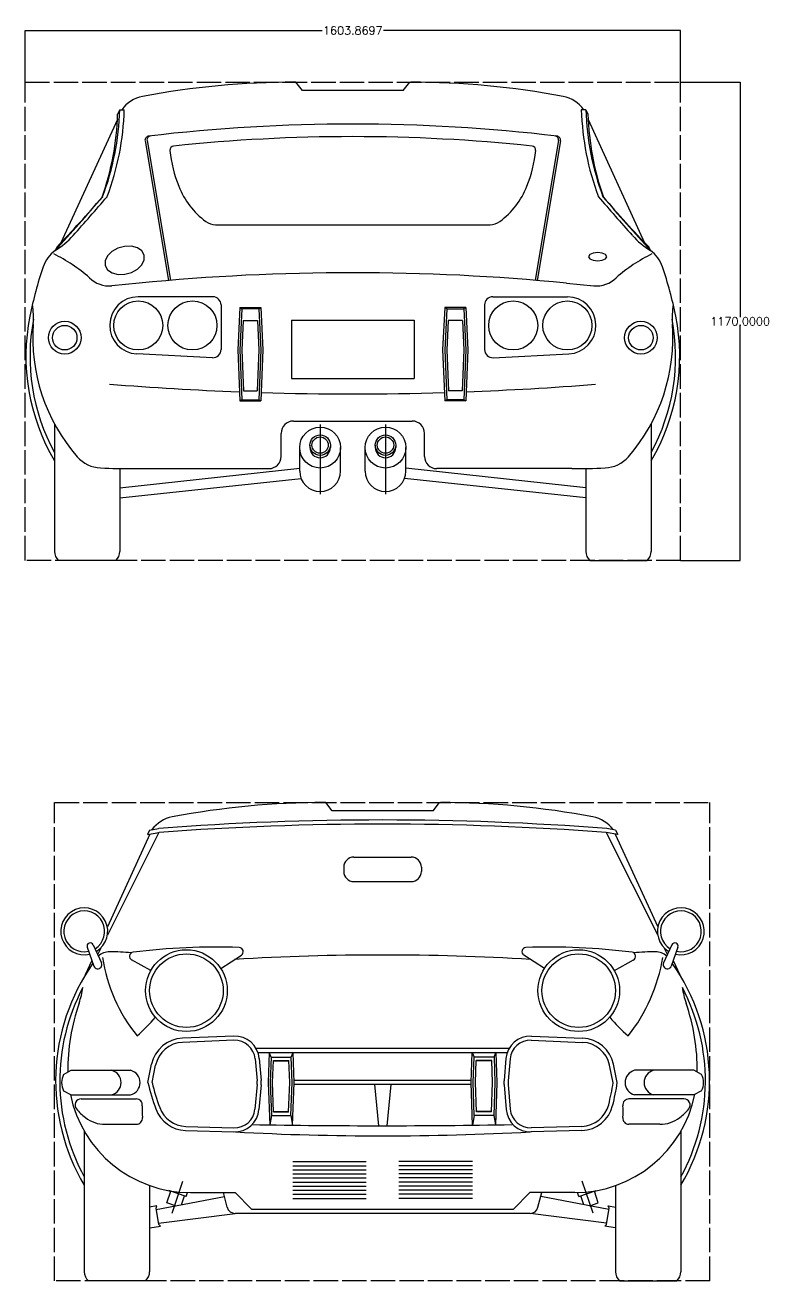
# Model space of a CAD drawing. Extents: x 1843 to 8456, y 2635 to 5933.
# Drawn here: x 1843 to 3663, y 2775 to 5846 of the extents above; entities that cross this region are included whole.
import ezdxf

# ---------------------------------------------------------------- set-up
doc = ezdxf.new("R2010")
doc.units = 0
doc.header["$LTSCALE"] = 10
doc.header["$MEASUREMENT"] = 0
doc.linetypes.add('DASHED', pattern=[7, 6, -1])
doc.layers.get('0').update_dxf_attribs({"linetype": 'DASHED'})
doc.layers.add('SYMBOLS', color=6, linetype='Continuous')
doc.styles.get("Standard").update_dxf_attribs({"font": 'txt', "bigfont": 'bigfont'})
doc.dimstyles.get("Standard").update_dxf_attribs({"dimtxt": 20, "dimasz": 0.18, "dimexe": 0.18, "dimexo": 0.0625, "dimgap": 0.09, "dimtad": 0, "dimtih": 1, "dimtoh": 1, "dimdec": 4, "dimzin": 0, "dimdsep": 46, "dimtxsty": 'Standard', "dimcen": 0.09, "dimadec": 0, "dimazin": 0, "dimtfac": 1, "dimtdec": 4, "dimtofl": 0, "dimtmove": 0, "dimatfit": 3, "dimfxl": 1, "dimtolj": 1, "dimtzin": 0, "dimarcsym": 0})

# ---------------------------------------------------------------- blocks, each defined once
blk = doc.blocks.new('*D0')
at = {"color": 0, "linetype": 'Continuous', "lineweight": -2, "transparency": 16777216}
for p, q in [((1842.9, 5706.8), (1842.9, 5833.3)), ((1843.1, 5833.1), (2569.8, 5833.1)), ((3446.6, 5833.1), (2720, 5833.1)), ((3446.8, 5706.8), (3446.8, 5833.3))]:
    blk.add_line(p, q, dxfattribs=at)
at = {"color": 0, "linetype": 'Continuous', "transparency": 16777216}
for points in [[(1843.1, 5833.2), (1843.1, 5833.1), (1842.9, 5833.1)], [(3446.6, 5833.2), (3446.6, 5833.1), (3446.8, 5833.1)]]:
    blk.add_solid(points, dxfattribs=at)
at = {"layer": 'Defpoints', "color": 0, "linetype": 'Continuous', "transparency": 16777216}
for p in [(3446.8, 5833.1), (1842.9, 5706.7), (3446.8, 5706.7)]:
    blk.add_point(p, dxfattribs=at)
at = {"color": 0, "linetype": 'Continuous', "transparency": 16777216, "insert": (2644.9, 5833.1), "char_height": 20, "attachment_point": 5}
blk.add_mtext('\\A1;1603.8697', dxfattribs=at)
blk = doc.blocks.new('*D1')
at = {"color": 0, "linetype": 'Continuous', "lineweight": -2, "transparency": 16777216}
for p, q in [((3446.9, 5706.7), (3593, 5706.7)), ((3592.8, 5706.6), (3592.8, 5131.8)), ((3592.8, 4536.9), (3592.8, 5111.6)), ((3446.9, 4536.7), (3593, 4536.7))]:
    blk.add_line(p, q, dxfattribs=at)
at = {"color": 0, "linetype": 'Continuous', "transparency": 16777216}
for points in [[(3592.7, 5706.6), (3592.8, 5706.6), (3592.8, 5706.7)], [(3592.7, 4536.9), (3592.8, 4536.9), (3592.8, 4536.7)]]:
    blk.add_solid(points, dxfattribs=at)
at = {"layer": 'Defpoints', "color": 0, "linetype": 'Continuous', "transparency": 16777216}
for p in [(3446.8, 5706.7), (3592.8, 5706.7), (3446.8, 4536.7)]:
    blk.add_point(p, dxfattribs=at)
at = {"color": 0, "linetype": 'Continuous', "transparency": 16777216, "insert": (3592.8, 5121.7), "char_height": 20, "attachment_point": 5}
blk.add_mtext('\\A1;1170.0000', dxfattribs=at)

msp = doc.modelspace()

# ---------------------------------------------------------------- linework, layer by layer
for p, q in [((1842.92912, 5706.73082), (3446.79881, 5706.73082)), ((1842.92912, 4536.73082), (1842.92912, 5706.73082)), ((3446.79881, 4536.73082), (3446.79881, 5706.73082)), ((3446.79881, 4536.73082), (1842.92912, 4536.73082)), ((1914.85422, 3944.56), (3518.72392, 3944.56)), ((1914.85422, 2774.56), (1914.85422, 3944.56)), ((3518.72392, 2774.56), (3518.72392, 3944.56)), ((3518.72392, 2774.56), (1914.85422, 2774.56))]:
    msp.add_line(p, q)
at = {"layer": 'SYMBOLS', "linetype": 'Continuous'}
for p, q in [((2505.68397, 5706.73082), (2502.81397, 5706.73082)), ((2521.35397, 5686.73082), (2505.68397, 5706.73082)), ((2768.37397, 5686.73082), (2521.35397, 5686.73082)), ((2768.37397, 5686.73082), (2784.04397, 5706.73082)), ((2784.04397, 5706.73082), (2786.91397, 5706.73082)), ((2074.51397, 5639.37082), (2069.42397, 5628.28082)), ((2074.51397, 5639.37082), (2085.63397, 5639.37082)), ((3215.25397, 5639.37082), (3204.05397, 5639.37082)), ((3215.25397, 5639.37082), (3220.25397, 5628.28082)), ((2068.90397, 5615.17082), (1930.64397, 5314.00082)), ((3220.85397, 5615.17082), (3359.05397, 5314.00082)), ((2136.35397, 5563.08082), (2193.80397, 5221.68082)), ((2141.29397, 5563.91082), (2198.80397, 5222.09082)), ((3148.35397, 5563.67082), (3090.95397, 5222.09082)), ((3153.35397, 5563.08082), (3095.95397, 5221.68082)), ((2309.03397, 5357.93082), (2980.69397, 5357.93082)), ((1920.16397, 5303.16082), (1916.38397, 5294.92082)), ((2055.41397, 5292.43082), (2044.64397, 5281.84082)), ((2069.95397, 5300.43082), (2055.41397, 5292.43082)), ((2086.53397, 5304.87082), (2069.95397, 5300.43082)), ((2103.13397, 5305.22082), (2086.53397, 5304.87082)), ((2117.75397, 5301.43082), (2103.13397, 5305.22082)), ((2128.63397, 5293.96082), (2117.75397, 5301.43082)), ((2134.46397, 5283.71082), (2128.63397, 5293.96082)), ((2134.53397, 5271.93082), (2134.46397, 5283.71082)), ((3224.75397, 5284.78082), (3221.85397, 5279.84082)), ((3232.95397, 5288.40082), (3224.75397, 5284.78082)), ((3244.05397, 5289.72082), (3232.95397, 5288.40082)), ((3255.15397, 5288.40082), (3244.05397, 5289.72082)), ((3263.25397, 5284.78082), (3255.15397, 5288.40082)), ((3266.25397, 5279.84082), (3263.25397, 5284.78082)), ((3369.55397, 5303.16082), (3373.35397, 5294.92082)), ((2044.64397, 5281.84082), (2038.95397, 5269.93082)), ((2038.95397, 5269.93082), (2039.02397, 5258.14082)), ((2039.02397, 5258.14082), (2044.85397, 5247.89082)), ((2118.07397, 5249.42082), (2128.84397, 5260.02082)), ((2128.84397, 5260.02082), (2134.53397, 5271.93082)), ((3221.85397, 5279.84082), (3224.75397, 5274.90082)), ((3224.75397, 5274.90082), (3232.95397, 5271.28082)), ((3232.95397, 5271.28082), (3244.05397, 5269.96082)), ((3244.05397, 5269.96082), (3255.15397, 5271.28082)), ((3255.15397, 5271.28082), (3263.25397, 5274.90082)), ((3263.25397, 5274.90082), (3266.25397, 5279.84082)), ((2044.85397, 5247.89082), (2055.73397, 5240.43082)), ((2055.73397, 5240.43082), (2070.35397, 5236.64082)), ((2070.35397, 5236.64082), (2086.95397, 5236.98082)), ((2086.95397, 5236.98082), (2103.53397, 5241.43082)), ((2103.53397, 5241.43082), (2118.07397, 5249.42082)), ((2122.00397, 5215.16082), (2055.07397, 5208.63082)), ((3167.75397, 5215.16082), (3234.65397, 5208.63082)), ((2302.36397, 5181.73082), (2119.86397, 5181.73082)), ((2322.36397, 5161.73082), (2322.36397, 5052.73082)), ((2967.36397, 5161.73082), (2967.36397, 5052.73082)), ((2987.36397, 5181.73082), (3169.85397, 5181.73082)), ((2368.26397, 5155.31082), (2363.26397, 5051.78082)), ((2373.10397, 5151.92082), (2368.25397, 5051.54082)), ((2368.26397, 5155.31082), (2420.01397, 5155.31082)), ((2368.26397, 5155.31082), (2373.10397, 5151.92082)), ((2415.17397, 5151.92082), (2373.10397, 5151.92082)), ((2415.17397, 5151.92082), (2420.01397, 5155.31082)), ((2415.17397, 5151.92082), (2420.02397, 5051.54082)), ((2420.01397, 5155.31082), (2425.01397, 5051.78082)), ((2869.71397, 5155.31082), (2864.71397, 5051.78082)), ((2874.55397, 5151.92082), (2869.70397, 5051.54082)), ((2874.55397, 5151.92082), (2869.71397, 5155.31082)), ((2921.46397, 5155.31082), (2869.71397, 5155.31082)), ((2874.55397, 5151.92082), (2916.62397, 5151.92082)), ((2921.46397, 5155.31082), (2916.62397, 5151.92082)), ((2916.62397, 5151.92082), (2921.47397, 5051.54082)), ((2921.46397, 5155.31082), (2926.46397, 5051.78082)), ((2376.76397, 5123.93082), (2373.25397, 5051.30082)), ((2376.76397, 5123.93082), (2411.52397, 5123.93082)), ((2411.52397, 5123.93082), (2415.03397, 5051.30082)), ((2494.86397, 5124.75082), (2794.86397, 5124.75082)), ((2494.86397, 5124.75082), (2494.86397, 4981.48082)), ((2794.86397, 5124.75082), (2794.86397, 4981.48082)), ((2878.20397, 5123.93082), (2874.69397, 5051.30082)), ((2912.96397, 5123.93082), (2878.20397, 5123.93082)), ((2912.96397, 5123.93082), (2916.47397, 5051.30082)), ((2301.38397, 5032.76082), (2116.44397, 5041.81082)), ((2363.26397, 5051.78082), (2368.26397, 4927.61082)), ((2368.26397, 5051.98082), (2373.18397, 4929.61082)), ((2373.25397, 5052.18082), (2377.29397, 4951.90082)), ((2415.02397, 5052.18082), (2410.98397, 4951.90082)), ((2420.02397, 5051.98082), (2415.09397, 4929.61082)), ((2425.01397, 5051.78082), (2420.01397, 4927.61082)), ((2864.71397, 5051.78082), (2869.71397, 4927.61082)), ((2869.70397, 5051.98082), (2874.63397, 4929.61082)), ((2874.70397, 5052.18082), (2878.74397, 4951.90082)), ((2916.47397, 5052.18082), (2912.43397, 4951.90082)), ((2921.46397, 5051.98082), (2916.54397, 4929.61082)), ((2926.46397, 5051.78082), (2921.46397, 4927.61082)), ((2988.34397, 5032.76082), (3173.25397, 5041.81082)), ((2494.86397, 4981.48082), (2794.86397, 4981.48082)), ((2377.29397, 4951.90082), (2410.98397, 4951.90082)), ((2912.43397, 4951.90082), (2878.74397, 4951.90082)), ((2373.18397, 4929.61082), (2368.26397, 4927.61082)), ((2368.26397, 4927.61082), (2420.01397, 4927.61082)), ((2373.18397, 4929.61082), (2415.09397, 4929.61082)), ((2415.09397, 4929.61082), (2420.01397, 4927.61082)), ((2874.63397, 4929.61082), (2869.71397, 4927.61082)), ((2921.46397, 4927.61082), (2869.71397, 4927.61082)), ((2916.54397, 4929.61082), (2874.63397, 4929.61082)), ((2916.54397, 4929.61082), (2921.46397, 4927.61082)), ((1914.86397, 4870.82082), (1914.86397, 4559.09082)), ((2499.48397, 4877.73082), (2790.24397, 4877.73082)), ((2564.86397, 4869.05082), (2564.86397, 4699.07082)), ((2724.86397, 4869.05082), (2724.86397, 4699.07082)), ((3374.85397, 4870.82082), (3374.85397, 4559.09082)), ((2469.48397, 4791.44082), (2469.48397, 4847.73082)), ((2820.24397, 4791.44082), (2820.24397, 4847.73082)), ((2514.86397, 4755.30082), (2514.86397, 4812.91082)), ((2539.86397, 4818.91082), (2539.86397, 4812.91082)), ((2589.86397, 4818.91082), (2589.86397, 4812.91082)), ((2614.86397, 4755.30082), (2614.86397, 4812.91082)), ((2674.86397, 4755.30082), (2674.86397, 4812.91082)), ((2699.86397, 4818.91082), (2699.86397, 4812.91082)), ((2749.86397, 4818.91082), (2749.86397, 4812.91082)), ((2774.86397, 4755.30082), (2774.86397, 4812.91082)), ((2074.86397, 4714.76082), (2514.86397, 4762.42082)), ((2074.86397, 4761.73082), (2074.86397, 4559.09082)), ((2108.79397, 4761.44082), (2439.48397, 4761.44082)), ((3214.85397, 4714.76082), (2774.86397, 4762.42082)), ((3180.95397, 4761.44082), (2850.24397, 4761.44082)), ((3214.85397, 4761.73082), (3214.85397, 4559.09082)), ((2074.86397, 4689.62082), (2518.09397, 4737.62082)), ((3214.85397, 4689.62082), (2771.63397, 4737.62082)), ((2064.86397, 4536.73082), (1924.86397, 4536.73082)), ((3224.85397, 4536.73082), (3364.85397, 4536.73082)), ((2578.53, 3944.56), (2575.66, 3944.56)), ((2594.2, 3924.56), (2578.53, 3944.56)), ((2841.22, 3924.56), (2856.89, 3944.56)), ((2856.89, 3944.56), (2859.76, 3944.56)), ((2841.22, 3924.56), (2594.2, 3924.56)), ((2170.58, 3871.27), (2044.45, 3620.47)), ((2147.36, 3877.2), (2142.27, 3866.11)), ((2142.27, 3866.11), (2170.58, 3871.27)), ((2147.36, 3877.2), (2169.3, 3881.21)), ((3264.84, 3871.27), (3390.97, 3620.47)), ((3293.15, 3866.11), (3264.84, 3871.27)), ((3288.06, 3877.2), (3266.12, 3881.21)), ((3288.06, 3877.2), (3293.15, 3866.11)), ((2148.27, 3867.21), (2044.15, 3640.39)), ((3287.15, 3867.21), (3391.27, 3640.39)), ((2647.71, 3811.25), (2787.71, 3811.25)), ((2622.71, 3786.25), (2622.71, 3776.25)), ((2812.71, 3786.25), (2812.71, 3776.25)), ((2647.71, 3751.25), (2787.71, 3751.25)), ((2009.68, 3596.74), (2029.96, 3552.14)), ((3425.74, 3596.74), (3405.46, 3552.14)), ((1994.87, 3590.72), (2011.45, 3544.62)), ((2020.53, 3572.89), (2028.85, 3589.43)), ((2321.67, 3538.89), (2372.17, 3571.57)), ((3113.75, 3538.89), (3063.25, 3571.57)), ((3414.89, 3572.89), (3406.57, 3589.43)), ((3440.55, 3590.72), (3423.97, 3544.62)), ((2006.5, 3558.39), (1990.25, 3523.01)), ((2150.47, 3533.44), (2103.56, 3559.72)), ((3284.95, 3533.44), (3331.86, 3559.72)), ((3428.92, 3558.39), (3445.17, 3523.01)), ((2353.7, 3373.06), (2227.76, 3368.04)), ((2354.1, 3363.06), (2228.16, 3358.05)), ((3081.32, 3363.06), (3207.26, 3358.05)), ((3081.72, 3373.06), (3207.66, 3368.04)), ((2405.9, 3317.46), (2410.58, 3263.92)), ((2407.8, 3343.53), (3027.62, 3343.53)), ((2412.5, 3333.53), (3022.92, 3333.53)), ((2415.86, 3318.33), (2420.54, 3264.79)), ((2440.41, 3333.53), (2437.83, 3259.73)), ((2445, 3321.81), (2440.41, 3333.53)), ((2445, 3321.81), (2442.83, 3259.56)), ((2445, 3321.81), (2493.97, 3321.81)), ((2493.97, 3321.81), (2498.56, 3333.53)), ((2496.14, 3259.56), (2493.97, 3321.81)), ((2501.14, 3259.73), (2498.56, 3333.53)), ((2934.28, 3259.73), (2936.86, 3333.53)), ((2936.86, 3333.53), (2941.45, 3321.81)), ((2939.28, 3259.56), (2941.45, 3321.81)), ((2990.42, 3321.81), (2941.45, 3321.81)), ((2990.42, 3321.81), (2995.01, 3333.53)), ((2990.42, 3321.81), (2992.59, 3259.56)), ((2995.01, 3333.53), (2997.59, 3259.73)), ((3019.56, 3318.33), (3014.88, 3264.79)), ((3029.52, 3317.46), (3024.84, 3263.92)), ((1937.27, 3279.61), (1955.79, 3289.61)), ((1955.79, 3289.61), (2101.1, 3289.61)), ((2143.33, 3259.56), (2152.61, 3304.33)), ((2153.59, 3259.75), (2162.4, 3302.3)), ((2448.59, 3259.56), (2450.47, 3313.42)), ((2450.51, 3313.46), (2488.5, 3313.46)), ((2450.51, 3312.54), (2488.53, 3312.54)), ((2490.38, 3259.56), (2488.5, 3313.42)), ((2945.04, 3259.56), (2946.92, 3313.42)), ((2984.91, 3312.54), (2946.89, 3312.54)), ((2984.91, 3313.46), (2946.92, 3313.46)), ((2986.83, 3259.56), (2984.95, 3313.42)), ((3281.93, 3259.31), (3273.02, 3302.3)), ((3292.09, 3259.56), (3282.81, 3304.33)), ((3479.63, 3289.61), (3334.32, 3289.61)), ((3498.15, 3279.61), (3479.63, 3289.61)), ((2437.83, 3259.39), (2441.43, 3156.15)), ((2442.83, 3259.56), (2445.63, 3179.22)), ((2451.1, 3187.67), (2448.59, 3259.56)), ((2487.87, 3187.67), (2490.38, 3259.56)), ((2493.34, 3179.22), (2496.14, 3259.56)), ((2497.51, 3155.38), (2501.14, 3259.39)), ((2934.45, 3264.56), (2500.97, 3264.56)), ((2937.91, 3155.38), (2934.28, 3259.39)), ((2942.08, 3179.22), (2939.28, 3259.56)), ((2947.55, 3187.67), (2945.04, 3259.56)), ((2984.32, 3187.67), (2986.83, 3259.56)), ((2992.59, 3259.56), (2989.79, 3179.22)), ((2997.59, 3259.39), (2993.99, 3156.15)), ((1937.27, 3239.61), (1955.79, 3229.61)), ((1955.79, 3229.61), (2101.1, 3229.61)), ((2410.58, 3255.2), (2405.28, 3194.55)), ((2420.54, 3254.33), (2415.24, 3193.68)), ((2934.45, 3254.56), (2500.97, 3254.56)), ((2697.71, 3254.56), (2707.71, 3154.05)), ((2737.71, 3254.56), (2727.71, 3154.05)), ((3014.88, 3254.33), (3020.18, 3193.68)), ((3024.84, 3255.2), (3030.14, 3194.55)), ((3479.63, 3229.61), (3334.32, 3229.61)), ((3498.15, 3239.61), (3479.63, 3229.61)), ((1980.15, 3219.61), (2114.81, 3219.61)), ((3455.27, 3219.61), (3320.61, 3219.61)), ((2445.63, 3179.22), (2441.43, 3156.15)), ((2445.63, 3179.22), (2493.34, 3179.22)), ((2451.06, 3188.66), (2487.91, 3188.66)), ((2451.1, 3187.67), (2487.87, 3187.67)), ((2493.34, 3179.22), (2497.51, 3155.38)), ((2942.08, 3179.22), (2937.91, 3155.38)), ((2989.79, 3179.22), (2942.08, 3179.22)), ((2984.36, 3188.66), (2947.51, 3188.66)), ((2984.32, 3187.67), (2947.55, 3187.67)), ((2989.79, 3179.22), (2993.99, 3156.15)), ((1987.71, 3140.68), (1987.71, 2796.92)), ((2038.99, 3157.5), (2114.94, 3157.5)), ((2235.7, 3142.4), (2353.71, 3138.94)), ((2235.99, 3152.39), (2354, 3148.93)), ((3205.17, 3152.56), (3081.42, 3148.93)), ((3205.46, 3142.56), (3081.71, 3138.94)), ((3396.43, 3157.5), (3320.48, 3157.5)), ((3447.71, 3140.68), (3447.71, 2796.92)), ((2497.71, 3066.28), (2677.71, 3066.28)), ((2497.71, 3056.28), (2677.71, 3056.28)), ((2497.71, 3046.28), (2677.71, 3046.28)), ((2937.71, 3066.28), (2757.71, 3066.28)), ((2937.71, 3056.28), (2757.71, 3056.28)), ((2937.71, 3046.28), (2757.71, 3046.28)), ((2202.67, 2939.93), (2228.93, 3018.73)), ((2497.71, 3036.28), (2677.71, 3036.28)), ((2497.71, 3026.28), (2677.71, 3026.28)), ((2497.71, 3016.28), (2677.71, 3016.28)), ((2937.71, 3036.28), (2757.71, 3036.28)), ((2937.71, 3026.28), (2757.71, 3026.28)), ((2937.71, 3016.28), (2757.71, 3016.28)), ((3232.75, 2939.93), (3206.49, 3018.73)), ((2147.71, 3007.65), (2147.71, 2796.92)), ((2163.86, 2949.49), (2330.86, 2980.57)), ((2190.02, 2965.23), (2199.5, 2993.69)), ((2237.45, 2981.04), (2194.76, 2995.27)), ((2225.49, 2960.96), (2232.71, 2982.62)), ((2237.45, 2981.04), (2240.64, 2990.61)), ((2247.6, 2990.53), (2357.22, 2990.53)), ((2337.48, 2954.62), (2328.32, 2990.53)), ((2357.22, 2990.53), (2397.22, 2949.77)), ((2497.71, 3006.28), (2677.71, 3006.28)), ((2497.71, 2996.28), (2677.71, 2996.28)), ((2497.71, 2986.28), (2677.71, 2986.28)), ((2937.71, 3006.28), (2757.71, 3006.28)), ((2937.71, 2996.28), (2757.71, 2996.28)), ((2937.71, 2986.28), (2757.71, 2986.28)), ((3078.2, 2990.53), (3038.2, 2949.77)), ((3187.82, 2990.53), (3078.2, 2990.53)), ((3097.94, 2954.62), (3107.1, 2990.53)), ((3271.56, 2949.49), (3104.56, 2980.57)), ((3197.97, 2981.04), (3194.78, 2990.61)), ((3197.97, 2981.04), (3240.66, 2995.27)), ((3209.93, 2960.96), (3202.71, 2982.62)), ((3245.4, 2965.23), (3235.92, 2993.69)), ((3287.71, 3007.65), (3287.71, 2796.92)), ((2165.5, 2957.88), (2146.88, 2954.75)), ((2163.37, 2952.45), (2165.5, 2957.88)), ((2170.06, 2912.57), (2163.37, 2952.45)), ((2210.95, 2958.25), (2190.02, 2965.23)), ((2397.22, 2949.77), (3038.2, 2949.77)), ((2497.71, 2976.28), (2677.71, 2976.28)), ((2937.71, 2976.28), (2757.71, 2976.28)), ((3224.47, 2958.25), (3245.4, 2965.23)), ((3265.36, 2912.57), (3272.05, 2952.45)), ((3265.36, 2912.57), (3272.05, 2952.45)), ((3269.92, 2957.88), (3288.54, 2954.75)), ((3272.05, 2952.45), (3269.92, 2957.88)), ((3272.05, 2952.45), (3269.92, 2957.88)), ((2169.57, 2915.53), (2356.86, 2939.56)), ((3078.56, 2939.56), (2356.86, 2939.56)), ((3265.85, 2915.53), (3078.56, 2939.56)), ((2148.4, 2904.48), (2173.86, 2908.05)), ((2170.06, 2912.57), (2173.86, 2908.05)), ((3265.36, 2912.57), (3261.56, 2908.05)), ((3265.36, 2912.57), (3261.56, 2908.05)), ((3287.02, 2904.48), (3261.56, 2908.05)), ((2137.71, 2774.56), (1997.71, 2774.56)), ((3297.71, 2774.56), (3437.71, 2774.56))]:
    msp.add_line(p, q, dxfattribs=at)
for centre, radius in [((2119.86397, 5111.73082), 60), ((2252.36397, 5111.73082), 60), ((3037.35397, 5111.73082), 60), ((3169.85397, 5111.73082), 60), ((1939.90397, 5081.73082), 40), ((1939.90397, 5081.73082), 30), ((3349.85397, 5081.73082), 40), ((3349.85397, 5081.73082), 30), ((2564.86397, 4812.91082), 50), ((2724.86397, 4812.91082), 50), ((2564.86397, 4818.91082), 25), ((2564.86397, 4818.91082), 20), ((2724.86397, 4818.91082), 25), ((2724.86397, 4818.91082), 20), ((2237.71, 3484.56), 100), ((2237.71, 3484.56), 90), ((3197.71, 3484.56), 100), ((3197.71, 3484.56), 90)]:
    msp.add_circle(centre, radius, dxfattribs=at)
for centre, radius, start, end in [((2502.81397, 3706.73082), 2000, 90, 100.74), ((2786.91397, 3706.73082), 2000, 79.26, 90), ((2144.98397, 5593.09082), 80, 100.74, 144.65), ((3144.75397, 5593.09082), 80, 35.35, 79.26), ((1407.12397, 5647.76082), 662.585, 340.4, 358.32), ((1412.21397, 5658.85082), 662.585, 339.44, 358.31), ((1423.33397, 5658.85082), 662.585, 339.49, 358.32), ((3866.35397, 5658.85082), 662.585, 181.69, 200.52), ((3877.45397, 5658.85082), 662.585, 181.69, 200.56), ((3882.55397, 5647.76082), 662.585, 181.69, 199.61), ((2644.86397, 1363.72182), 4240.51, 83.23, 96.77), ((2146.22397, 5564.74082), 10, 96.77, 189.55), ((2151.19397, 5565.32082), 10.006, 96.72, 188.11), ((2644.86397, 1363.72182), 4209.7, 84.02, 95.98), ((3138.55397, 5565.33082), 10, 350.45, 83.3), ((3143.45397, 5564.74082), 10, 350.45, 83.23), ((2207.32397, 5540.57082), 10, 95.98, 185.84), ((2520.84397, 5572.66082), 325.16, 185.84, 201.76), ((2768.88397, 5572.66082), 325.16, 338.24, 354.16), ((3082.35397, 5540.57082), 10, 354.16, 84.02), ((2404.60397, 5526.25082), 200, 201.76, 233.32), ((2885.12397, 5526.25082), 200, 306.68, 338.24), ((-2214.87603, 9069.68082), 5596.07, 317.58, 319.38), ((168.86397, 7006.37082), 2442.94, 315.8, 319.68), ((-2203.57603, 9070.15082), 5596.07, 318.08, 319.37), ((7493.25397, 9070.15082), 5596.07, 220.62, 221.91), ((7504.55397, 9069.68082), 5596.07, 220.62, 222.42), ((5120.85397, 7006.37082), 2442.94, 220.33, 224.21), ((2309.03397, 5397.93082), 40, 233.32, 270), ((2980.69397, 5397.93082), 40, 270, 306.68), ((1811.85397, 5465.43082), 200, 301.51, 318.08), ((3477.85397, 5465.43082), 200, 221.91, 238.48), ((1962.81397, 5229.77082), 80, 125.47, 161.45), ((1736.57397, 4927.54082), 400, 48.76, 63.85), ((3553.15397, 4927.54082), 400, 116.15, 131.24), ((3326.95397, 5229.77082), 80, 18.54, 54.52), ((2835.04397, 4937.20082), 1000, 161.46, 168.63), ((2454.68397, 4937.20082), 1000, 11.37, 18.54), ((2048.46397, 5276.37082), 68.057, 224.92, 275.57), ((2644.86397, -146.02918), 5386.62, 84.43, 95.57), ((3241.25397, 5276.37082), 68.057, 264.43, 315.08), ((1663.43397, 5130.64082), 200, 355.63, 9.26), ((2119.86397, 5111.73082), 70, 90, 267.2), ((2302.36397, 5161.73082), 20, 0, 90), ((2987.36397, 5161.73082), 20, 90, 180), ((3169.85397, 5111.73082), 70, 272.8, 90), ((3626.25397, 5130.64082), 200, 170.75, 184.38), ((2344.86397, 5035.79082), 500, 168.63, 210.69), ((2944.86397, 5035.79082), 500, 329.32, 11.38), ((2344.86397, 5035.79082), 490, 169.29, 208.65), ((2304.84397, 5081.57082), 443.285, 175.63, 221.05), ((2984.88397, 5081.57082), 443.285, 318.96, 4.38), ((2944.86397, 5035.79082), 490, 331.35, 10.71), ((2302.36397, 5052.73082), 20, 267.2, 0), ((2987.36397, 5052.73082), 20, 180, 272.8), ((2644.86397, 12401.37082), 7457.12, 265.42, 267.86), ((2644.86397, 12401.37082), 7457.11, 268.28, 271.72), ((2644.86397, 12401.37082), 7457.12, 272.13, 274.57), ((2499.48397, 4847.73082), 30, 90, 180), ((2790.24397, 4847.73082), 30, 0, 90), ((2564.86397, 4812.91082), 25, 180, 0), ((2724.86397, 4812.91082), 25, 180, 0), ((2030.85397, 4843.02082), 80, 221.04, 267.67), ((2108.79397, 6761.44082), 2000, 267.67, 270), ((2439.48397, 4791.44082), 30, 270, 0), ((2850.24397, 4791.44082), 30, 180, 270), ((3180.95397, 6761.44082), 2000, 270, 272.33), ((3258.85397, 4843.02082), 80, 272.33, 318.96), ((2564.86397, 4755.30082), 50, 180, 0), ((2724.86397, 4755.30082), 50, 180, 0), ((1944.86397, 4559.09082), 30, 180, 228.19), ((2044.86397, 4559.09082), 30, 311.81, 0), ((3244.85397, 4559.09082), 30, 180, 228.19), ((3344.85397, 4559.09082), 30, 311.81, 0), ((2575.66, 1944.56), 2000, 90, 100.74), ((2859.76, 1944.56), 2000, 79.26, 90), ((2217.83, 3830.92), 80, 100.74, 143.68), ((2717.71, -3351.9), 7253.86, 85.66, 94.33), ((3217.59, 3830.92), 80, 36.32, 79.26), ((2717.71, -3351.9), 7243.86, 85.67, 94.33), ((2647.71, 3786.25), 25, 90, 180), ((2787.71, 3786.25), 25, 0, 90), ((2647.71, 3776.25), 25, 180, 270), ((2787.71, 3776.25), 25, 270, 0), ((1987.71, 3629.56), 57.465, 300.86, 283.38), ((3447.71, 3629.56), 57.465, 256.62, 239.14), ((1987.71, 3629.56), 50, 301.82, 282.42), ((3447.71, 3629.56), 50, 257.58, 238.18), ((2002.4, 3593.42), 8, 24.46, 199.78), ((3433.02, 3593.42), 8, 340.22, 155.54), ((2049.7, 3539.61), 40, 90, 133.09), ((2440.8, 3630.94), 413.779, 189.04, 218.45), ((2049.7, 3079.61), 500, 83.89, 90), ((2108.45, 3568.45), 10, 97.28, 244.2), ((2307.22, 2012.35), 1578.74, 87.83, 97.28), ((2717.71, -2379.51), 5951.2, 86.51, 93.49), ((2366.73, 3579.96), 10, 302.91, 87.83), ((3068.69, 3579.96), 10, 92.17, 237.09), ((3128.2, 2012.35), 1578.74, 82.72, 92.17), ((2994.62, 3630.94), 413.779, 321.55, 350.96), ((3326.97, 3568.45), 10, 295.8, 82.72), ((3385.72, 3079.61), 500, 90, 96.11), ((3385.72, 3539.61), 40, 46.91, 90), ((2417.71, 3263.62), 500, 144.84, 210.69), ((2020.86, 3548), 10, 199.78, 24.45), ((3414.56, 3548), 10, 155.54, 340.22), ((3017.71, 3263.62), 500, 329.32, 35.17), ((2417.71, 3263.62), 490, 152.22, 208.65), ((1786.05, 3519.36), 200, 340.92, 352.13), ((3017.71, 3263.62), 490, 331.35, 27.78), ((3649.36, 3519.36), 200, 187.87, 199.08), ((2447.6, 3290.53), 500, 160.92, 180.61), ((2987.82, 3290.53), 500, 359.39, 19.08), ((1836.88, 3693.36), 424.929, 311.2, 319.87), ((3598.54, 3693.36), 424.929, 220.13, 228.8), ((2230.95, 3288.1), 80, 92.28, 168.3), ((2230.95, 3288.1), 70, 92.28, 168.3), ((2356.09, 3313.1), 60, 5, 92.28), ((2356.09, 3313.1), 50, 5, 92.28), ((3079.33, 3313.1), 60, 87.72, 175), ((3079.33, 3313.1), 50, 87.72, 175), ((3204.47, 3288.1), 70, 11.7, 87.72), ((3204.47, 3288.1), 80, 11.7, 87.72), ((2046.86, 3259.66), 30.971, 284.38, 75.62), ((2093.41, 3259.61), 30.971, 284.38, 75.62), ((3342.01, 3259.61), 30.971, 104.38, 255.62), ((3388.56, 3259.66), 30.971, 104.38, 255.62), ((1974.77, 3259.61), 42.5, 151.93, 208.07), ((2754.47, 3409.2), 629.189, 193.76, 199.89), ((2754.47, 3409.2), 619.189, 193.97, 199.89), ((2360.77, 3259.56), 50, 355, 5), ((2360.77, 3259.56), 60, 355, 5), ((3074.65, 3259.56), 60, 175, 185), ((3074.65, 3259.56), 50, 175, 185), ((2670.23, 3355.37), 619.189, 346, 351.07), ((2670.23, 3355.37), 629.189, 346, 351.24), ((3460.65, 3259.61), 42.5, 331.93, 28.07), ((2247.6, 3290.53), 300, 191.49, 270), ((3187.82, 3290.53), 300, 270, 348.51), ((1980.15, 3204.61), 15, 90, 219.25), ((2070.02, 3278.04), 131.049, 219.25, 232.56), ((2114.82, 3204.61), 15, 354.38, 90.13), ((2272.33, 3189.11), 143.264, 174.38, 186.02), ((2238.04, 3222.36), 80, 199.89, 268.32), ((2238.04, 3222.36), 70, 199.89, 268.32), ((3203.12, 3222.53), 70, 271.68, 346), ((3203.12, 3222.53), 80, 271.68, 346), ((3163.09, 3189.11), 143.264, 353.98, 5.62), ((3320.6, 3204.61), 15, 89.87, 185.62), ((3365.4, 3278.04), 131.049, 307.44, 320.75), ((3455.27, 3204.61), 15, 320.75, 90), ((2038.99, 3237.5), 80, 232.56, 270), ((2114.94, 3172.5), 15, 270, 6.02), ((2355.47, 3198.91), 60, 268.32, 355), ((2355.47, 3198.91), 50, 268.32, 355), ((3079.95, 3198.91), 60, 185, 271.68), ((3079.95, 3198.91), 50, 185, 271.68), ((3320.48, 3172.5), 15, 173.97, 270), ((3396.43, 3237.5), 80, 270, 307.44), ((2717.71, 9852.57), 6723.31, 266.93, 273.08), ((2717.71, 21326.4), 18172.3, 268.99, 271), ((2356.86, 2959.56), 20, 194.3, 270), ((3078.56, 2959.56), 20, 270, 345.7), ((2017.71, 2796.92), 30, 180, 228.19), ((2117.71, 2796.92), 30, 311.81, 0), ((3317.71, 2796.92), 30, 180, 228.19), ((3417.71, 2796.92), 30, 311.81, 0)]:
    msp.add_arc(centre, radius, start, end, dxfattribs=at)

# ---------------------------------------------------------------- dimensions: what is measured, and where the dimension line sits
at = {"linetype": 'Continuous'}
dim = msp.add_linear_dim(base=(3446.79881, 5833.14751), p1=(1842.92912, 5706.73082), p2=(3446.79881, 5706.73082), dimstyle='Standard', dxfattribs=at)
dim.commit()
dim.dimension.update_dxf_attribs({"geometry": '*D0', "text_midpoint": (2644.86397, 5833.14751)})
dim = msp.add_linear_dim(base=(3592.77018, 5706.73082), p1=(3446.79881, 4536.73082), p2=(3446.79881, 5706.73082), angle=90, dimstyle='Standard', dxfattribs=at)
dim.commit()
dim.dimension.update_dxf_attribs({"geometry": '*D1', "text_midpoint": (3592.77018, 5121.73082)})

doc.saveas('drawing.dxf')
